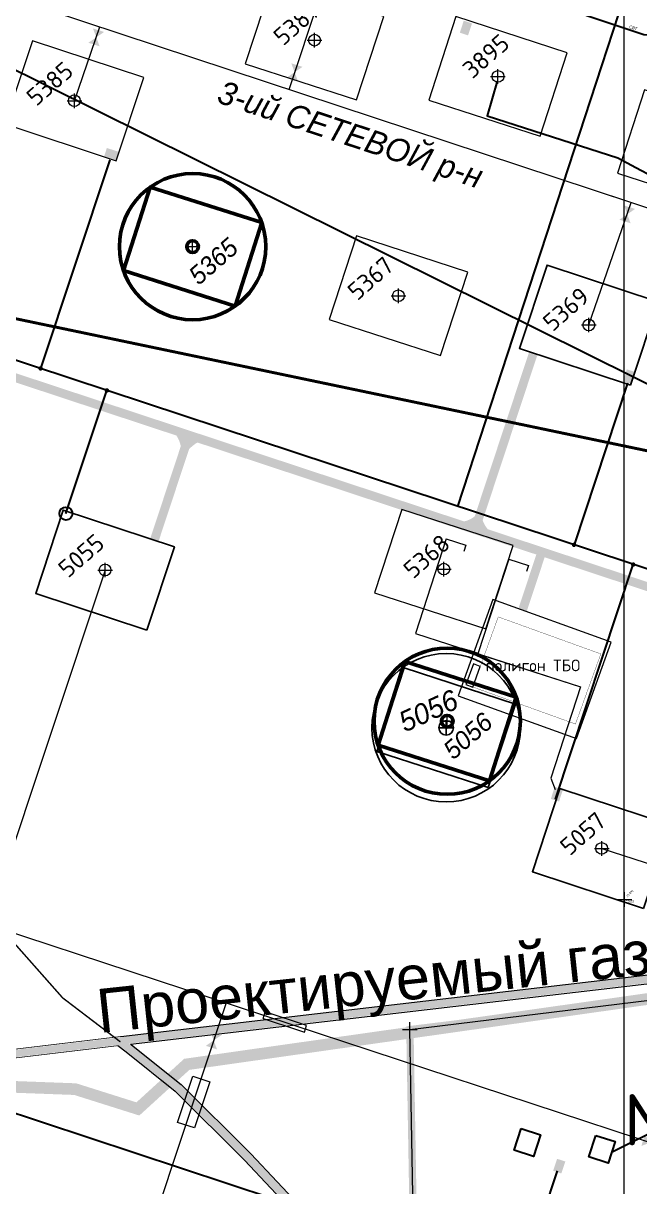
# Model space of a CAD drawing. Header units: millimetres. Extents: x 519 to 9564855, y -810 to 5021775.
# Drawn here: x 9534590 to 9535011, y 5000140 to 5000935 of the extents above; entities that cross this region are included whole.
import ezdxf
from ezdxf.enums import TextEntityAlignment as Align

# ---------------------------------------------------------------- set-up
doc = ezdxf.new("R2010")
doc.units = ezdxf.units.MM
doc.header["$LTSCALE"] = 2
doc.header["$MEASUREMENT"] = 0
doc.header["$PDMODE"] = 2
doc.header["$PDSIZE"] = 5
for name, pattern in [('92051501$0$GROUND1', [60, 50, -10]), ('DASHED2', [9.525, 6.35, -3.175]), ('Трубопровод подводный под дном', [9.5, 2.25, -1, 1, -1, 1, -1, 2.25])]:
    doc.linetypes.add(name, pattern=pattern)
for name, color, linetype in [('164 скв. на 2011 год (измененные)', 121, 'Continuous'), ('Existing roads', 41, 'Continuous'), ('GRID_PULKOVO', 7, 'Continuous'), ('OilColl&Flowlines', 3, 'Continuous'), ('ROAD_GROUND', 9, 'Continuous'), ('Stage 10 wells', 7, 'Continuous'), ('Stage 9.Frame&Text', 7, 'Continuous'), ('STATION', 7, 'Continuous'), ('STATION_ELEV', 7, 'Continuous'), ('STATION_ID', 7, 'Continuous'), ('Газопровод', 4, 'Continuous'), ('МГ-земельный участок', 7, 'Continuous'), ('Скважины  2018 года', 7, 'Continuous')]:
    doc.layers.add(name, color=color, linetype=linetype)
for name, color, linetype, lineweight in [('Водовод', 5, 'Трубопровод подводный под дном', 30), ('неф.коллектор', 94, 'g5_122_n', 30), ('Нефтепровод Fiberclass', 14, 'g5_122_n', 30), ('Скважины на 2022 год', 60, 'Continuous', 13), ('Скважины на 2023 год', 201, 'Continuous', 20), ('Скважины на 2024 год- Резерв', 202, 'Continuous', 25), ('Скважины на 2026', 222, 'Continuous', 50), ('Электро', 1, 'Continuous', 30), ('Электроснаб', 1, 'Continuous', 18), ('Электроснабжене', 1, 'Continuous', 18)]:
    doc.layers.add(name, color=color, linetype=linetype, lineweight=lineweight)
doc.layers.add('скв.2011', color=7, linetype='Continuous', true_color=0xb3ffff)
doc.styles.add('Arial', font='arial.ttf', dxfattribs={"height": 30})
doc.styles.add('Elect', font='isocpeur.ttf')
doc.styles.add('GeoApp', font='', dxfattribs={"height": 1})
doc.styles.add('Line_GUGK', font='')
doc.styles.get("Standard").update_dxf_attribs({"font": 'isocpeur.ttf', "width": 0.5})
doc.styles.get('GeoApp').set_extended_font_data('D431', italic=True)
doc.styles.get('Line_GUGK').set_extended_font_data('Bm431', italic=True)
doc.linetypes.add('g5_122_n', pattern='A,1,-1,1.5,-0.3,["Н",GeoApp,S=1,R=0,X=0,Y=-0.5],-1.5,1.5,-1,4,-1,4,-1,3', length=20.8)
doc.linetypes.add('g_122_n', pattern='A,2,-2,3,-0.6,["Н",Line_GUGK,S=2,R=0,X=0,Y=-1],-3,3,-2,8,-2,8,-2,6', length=41.6)

# ---------------------------------------------------------------- blocks, each defined once
blk = doc.blocks.new('92051501$0$WELLPAD')
at = {"flags": 128}
blk.add_lwpolyline([(40, -30), (-40, -30), (-40, 30), (40, 30)], close=True, dxfattribs=at)

msp = doc.modelspace()

# ---------------------------------------------------------------- hatches: boundary and pattern name
at = {"layer": 'Existing roads', "lineweight": 0}
h = msp.add_hatch(color=256, dxfattribs=at)
edge = h.paths.add_edge_path()
edge.add_line((9534702.17852, 5000643.23505), (9534697.43249, 5000644.8269))
edge.add_arc((9534677.02962, 5000642.09898), 20.58442, 367.61544673, 401.50735806)
edge.add_line((9534692.44469, 5000655.74061), (9534710.60436, 5000649.7319))
edge.add_arc((9534722.24231, 5000625.92629), 26.4981, 476.05282574, 499.21610865)
h = msp.add_hatch(color=256, dxfattribs=at)
h.paths.add_polyline_path([(9534901.27921, 5000599.04314), (9534902.86645, 5000598.44637, 0.155118741), (9534907.3991, 5000588.90936), (9534898.8435, 5000591.66251)])
h.paths.add_polyline_path([(9534899.75351, 5000599.61676), (9534901.27921, 5000599.04314), (9534898.8435, 5000591.66251), (9534890.04757, 5000594.49299, 0.161550784)])
at = {"layer": 'Электро', "ltscale": 25}
for points in [[(9534887.917, 5000928.95449), (9534893.52923, 5000927.0975), (9534896.23646, 5000935.27936), (9534890.62423, 5000937.13634)], [(9534951.72016, 5000150.49001), (9534957.33239, 5000148.63302), (9534960.03962, 5000156.81488), (9534954.42739, 5000158.67187)]]:
    msp.add_hatch(color=256, dxfattribs=at).paths.add_polyline_path(points)
at = {"layer": 'Электро', "ltscale": 7.5}
for points in [[(9534646.70397, 5000850.03887), (9534644.90821, 5000844.40674), (9534653.11906, 5000841.78877), (9534654.91483, 5000847.42089)], [(9535007.69766, 5000696.87125), (9535002.06554, 5000698.66701), (9534999.44757, 5000690.45616), (9535005.07969, 5000688.6604)], [(9534958.39379, 5000411.27243), (9534952.76167, 5000413.06819), (9534950.14369, 5000404.85734), (9534955.77582, 5000403.06158)]]:
    msp.add_hatch(color=256, dxfattribs=at).paths.add_polyline_path(points)
at = {"layer": 'Электроснаб', "lineweight": 0, "ltscale": 7.5}
for points in [[(9534646.70397, 5000850.03887), (9534644.90821, 5000844.40674), (9534653.11906, 5000841.78877), (9534654.91483, 5000847.42089)], [(9535007.69766, 5000696.87125), (9535002.06554, 5000698.66701), (9534999.44757, 5000690.45616), (9535005.07969, 5000688.6604)], [(9534958.39379, 5000411.27243), (9534952.76167, 5000413.06819), (9534950.14369, 5000404.85734), (9534955.77582, 5000403.06158)]]:
    msp.add_hatch(color=1, dxfattribs=at).paths.add_polyline_path(points)
at = {"layer": 'Электроснаб', "lineweight": 0, "ltscale": 25}
msp.add_hatch(color=1, dxfattribs=at).paths.add_polyline_path([(9534951.72016, 5000150.49001), (9534957.33239, 5000148.63302), (9534960.03962, 5000156.81488), (9534954.42739, 5000158.67187)])
at = {"layer": 'Электроснабжене', "lineweight": 0, "ltscale": 7.5}
for points in [[(9534646.70397, 5000850.03887), (9534644.90821, 5000844.40674), (9534653.11906, 5000841.78877), (9534654.91483, 5000847.42089)], [(9535007.69766, 5000696.87125), (9535002.06554, 5000698.66701), (9534999.44757, 5000690.45616), (9535005.07969, 5000688.6604)], [(9534958.39379, 5000411.27243), (9534952.76167, 5000413.06819), (9534950.14369, 5000404.85734), (9534955.77582, 5000403.06158)]]:
    msp.add_hatch(color=1, dxfattribs=at).paths.add_polyline_path(points)
at = {"layer": 'Электроснабжене', "lineweight": 0, "ltscale": 25}
msp.add_hatch(color=1, dxfattribs=at).paths.add_polyline_path([(9534951.72016, 5000150.49001), (9534957.33239, 5000148.63302), (9534960.03962, 5000156.81488), (9534954.42739, 5000158.67187)])

# ---------------------------------------------------------------- linework, layer by layer
at = {"layer": '164 скв. на 2011 год (измененные)', "color": 0, "linetype": 'ByBlock', "lineweight": 0, "ltscale": 80, "const_width": 5}
msp.add_lwpolyline([(9535220.53, 4999792.35), (9534857.34064, 5000044.69341), (9534853.82, 5000247.06), (9535350.71, 5000307.96), (9535536.36, 5000231.24), (9535358.65, 4999910.07), (9535220.53, 4999792.35)], dxfattribs=at)
at = {"layer": 'DEFPOINTS', "color": 1, "lineweight": 0, "ltscale": 80}
msp.add_point((9534624.5, 5000882.4), dxfattribs=at)
at = {"layer": 'Existing roads', "lineweight": 0, "const_width": 6}
for points in [[(9534078.89143, 5000860.14334), (9535393.11817, 5000425.28952)], [(9534930.79912, 5000533.96778), (9534944.00219, 5000573.89386)]]:
    msp.add_lwpolyline(points, dxfattribs=at)
at = {"layer": 'Existing roads', "lineweight": 0, "const_width": 6, "elevation": 0.00005}
for points in [[(9534938.01559, 5000709.19875), (9534898.25188, 5000589.03181)], [(9534678.97025, 5000581.28369), (9534702.90684, 5000653.66794)]]:
    msp.add_lwpolyline(points, dxfattribs=at)
at = {"layer": 'GRID_PULKOVO', "lineweight": 0}
msp.add_line((9535000, 5010000), (9535000, 4997493.94022), dxfattribs=at)
at = {"layer": 'OilColl&Flowlines', "lineweight": 0}
for p, q in [((9534037.5435, 5001132.93901), (9535451.40646, 5000665.11737)), ((9534981.88758, 5000820.44869), (9535451.35887, 5000665.10914)), ((9534976.1, 5000729), (9535005.06049, 5000812.80517)), ((9534645.5, 5000561.4), (9534564.94178, 5000319.04593)), ((9535479.44, 5000017.75), (9533943.87878, 5000523.47099)), ((9534984.9, 5000371), (9535090.49027, 5000336.7643)), ((9534728.18895, 5000265.26156), (9534657.06201, 5000050.29982))]:
    msp.add_line(p, q, dxfattribs=at)
at = {"layer": 'OilColl&Flowlines', "color": 3, "linetype": 'ByBlock', "lineweight": 0, "ltscale": 25}
for p, q in [((9534829, 5001064.7), (9534771.16125, 5000889.89819)), ((9534624.5, 5000882.4), (9534641.86802, 5000932.97897))]:
    msp.add_line(p, q, dxfattribs=at)
at = {"layer": 'OilColl&Flowlines', "color": 0, "linetype": 'ByBlock', "lineweight": 0, "ltscale": 25}
for p, q in [((9534753.49572, 5000254.5958), (9534754.98785, 5000259.10536)), ((9534783.23188, 5000249.75992), (9534754.98785, 5000259.10536)), ((9534753.49572, 5000254.5958), (9534776.99285, 5000246.82103)), ((9534781.73975, 5000245.25037), (9534783.23188, 5000249.75992)), ((9534776.99285, 5000246.82103), (9534781.73975, 5000245.25037)), ((9534694.98367, 5000183.60997), (9534705.42857, 5000215.17682)), ((9534705.42857, 5000215.17682), (9534717.05846, 5000211.3287)), ((9534717.05846, 5000211.3287), (9534706.61356, 5000179.76184)), ((9534706.61356, 5000179.76184), (9534694.98367, 5000183.60997))]:
    msp.add_line(p, q, dxfattribs=at)
at = {"layer": 'OilColl&Flowlines', "color": 3, "linetype": 'ByBlock', "lineweight": 0}
for points in [[(9534637.92419, 5000920.83877, 8, 0, 0), (9534639.48897, 5000925.78894, 0, 8, 0), (9534641.01816, 5000930.62654, 8, 8, 0)], [(9534773.47331, 5000896.96471, 8, 0, 0), (9534775.03809, 5000901.91488, 0, 8, 0), (9534776.56728, 5000906.75248, 8, 8, 0)]]:
    msp.add_lwpolyline(points, format="xyseb", dxfattribs=at)
at = {"layer": 'OilColl&Flowlines', "lineweight": 0}
for points in [[(9535000.82559, 5000799.78527, 8, 0, 0), (9535002.39037, 5000804.73544, 0, 8, 0), (9535003.91956, 5000809.57304, 8, 8, 0)], [(9534718.15857, 5000234.72639, 8, 0, 0), (9534719.72334, 5000239.67657, 0, 8, 0), (9534721.25253, 5000244.51416, 8, 8, 0)], [(9535023.00964, 5000168.19435, 8, 0, 0), (9535018.05946, 5000169.75913, 0, 8, 0), (9535013.22187, 5000171.28832, 8, 8, 0)]]:
    msp.add_lwpolyline(points, format="xyseb", dxfattribs=at)
at = {"layer": 'ROAD_GROUND', "lineweight": 0}
for points, const_width in [([(9533782.90491, 5001182.34861), (9533828.18019, 5001152.06514), (9533871.51336, 5001124.30795), (9533925.76735, 5001092.03532), (9533978.96082, 5001060.58005), (9534036.88695, 5001020.18287), (9534083.81101, 5000963.57126), (9534115.83259, 5000907.75936), (9534150.42279, 5000848.6761), (9534201.93525, 5000761.5242), (9534234.67312, 5000717.94004), (9534286.91721, 5000657.60453), (9534337.50122, 5000598.44019), (9534390.98076, 5000549.15905), (9534433.72191, 5000501), (9534483.09828, 5000440.50644), (9534515.4962, 5000397.47638), (9534550.83204, 5000343.07515), (9534616.49029, 5000268.76195), (9534655.97343, 5000238.65064)], 1), ([(9534655.97343, 5000238.65064), (9534661.81108, 5000234.19761), (9534695.43959, 5000207.29481), (9534742.88954, 5000159.94517), (9534796.97404, 5000102.46164), (9534834.70682, 5000065.92673), (9534884.63492, 5000019.08799), (9534929.20236, 4999987.78111), (9534965.32471, 4999960.56427), (9535010.64539, 4999927.44916), (9535062.20957, 4999887.19882), (9535100.06662, 4999856.95324), (9535130.58164, 4999830.03999), (9535183.65885, 4999786.461)], 5), ([(9534667.03724, 5000233.85856), (9534663.07711, 5000237.10152)], 0.5), ([(9534672.97311, 5000238.26044), (9534663.48313, 5000237.14906)], 0.5)]:
    msp.add_lwpolyline(points, dxfattribs=dict(at, const_width=const_width))
at = {"layer": 'ROAD_GROUND', "color": 8, "lineweight": 0}
for points, const_width in [([(9533572.39824, 5000631.28472), (9533801.937, 5000548.755), (9534520.337, 5000226.055), (9534656.09173, 5000242.33329)], 0.5), ([(9533571.38322, 5000628.46165), (9533800.81319, 5000545.97104), (9534519.86736, 5000222.9772), (9534653.29417, 5000238.97633), (9535372.81973, 5000323.24102)], 5), ([(9533570.3682, 5000625.63858), (9533799.68939, 5000543.18709), (9534519.39772, 5000219.89939), (9534653.64312, 5000235.99669), (9534654.25684, 5000236.06857)], 0.5), ([(9534656.57418, 5000239.36045), (9535372.8196, 5000323.2406), (9535203.59289, 4999771.91703)], 5), ([(9534661.0951, 5000234.74466), (9534661.78391, 5000234.21935), (9534695.43959, 5000207.29481), (9534742.88954, 5000159.94517), (9534796.97404, 5000102.46164), (9534834.72409, 5000065.91053), (9534884.63492, 5000019.08799), (9534929.20236, 4999987.78111), (9534965.3425, 4999960.55127), (9535010.64538, 4999927.44917), (9535062.22282, 4999887.18824), (9535100.06662, 4999856.95324), (9535130.58164, 4999830.03999), (9535201.64082, 4999771.68296)], 5)]:
    msp.add_lwpolyline(points, dxfattribs=dict(at, const_width=const_width))
at = {"layer": 'ROAD_GROUND', "lineweight": 0}
for points in [[(9534656.22523, 5000242.34009), (9535377.037, 5000326.755), (9535206.69775, 4999772.02274)], [(9534662.87442, 5000237.07778), (9535368.60219, 5000319.72619), (9535201.59442, 4999775.8433)], [(9534654.15419, 5000236.26519), (9534659.937, 5000231.855), (9534693.437, 5000205.055), (9534740.737, 5000157.855), (9534794.837, 5000100.355), (9534832.637, 5000063.755), (9534882.737, 5000016.755), (9534927.437, 4999985.355), (9534963.537, 4999958.155), (9535008.837, 4999925.055), (9535060.337, 4999884.855), (9535098.137, 4999854.655), (9535128.637, 4999827.755), (9535181.75516, 4999784.14239)], [(9534662.91433, 5000237.13011), (9534663.63082, 5000236.5837), (9534697.44217, 5000209.53461), (9534745.04208, 5000162.03534), (9534799.11109, 5000104.56828), (9534836.77664, 5000068.09846), (9534886.53285, 5000021.42098), (9534930.96772, 4999990.20722), (9534967.11241, 4999962.97355), (9535012.45378, 4999929.84332), (9535064.08214, 4999889.54264), (9535101.99623, 4999859.25148), (9535132.52628, 4999832.32498), (9535201.59919, 4999775.61274)]]:
    msp.add_lwpolyline(points, dxfattribs=at)
at = {"layer": 'Stage 10 wells', "color": 0, "linetype": 'ByBlock', "lineweight": 0}
msp.add_lwpolyline([(9534577.08202, 5000866.47759), (9534653.06255, 5000841.33701), (9534671.91798, 5000898.32241), (9534595.93745, 5000923.46299)], close=True, dxfattribs=at)
msp.add_circle((9534624.5, 5000882.4), 4, dxfattribs=at)
msp.add_point((9534624.5, 5000882.4), dxfattribs=at)
at = {"layer": 'Stage 9.Frame&Text', "color": 0, "linetype": 'ByBlock', "lineweight": 0}
for centre in [(9534976.1, 5000729), (9534645.5, 5000561.4), (9534984.9, 5000371)]:
    msp.add_circle(centre, 4, dxfattribs=at)
at = {"layer": 'Stage 9.Frame&Text', "color": 0, "linetype": 'ByBlock', "lineweight": 0, "ltscale": 80}
for p in [(9534976.1, 5000729), (9534984.9, 5000371)]:
    msp.add_point(p, dxfattribs=at)
at = {"layer": 'Stage 9.Frame&Text', "color": 0, "linetype": 'ByBlock', "lineweight": 0}
msp.add_point((9534645.5, 5000561.4), dxfattribs=at)
at = {"layer": 'STATION', "lineweight": 0}
msp.add_point((9535000.389, 5000336.015, -3.572), dxfattribs=at)
at = {"layer": 'Газопровод', "color": 132, "linetype": '92051501$0$GROUND1', "lineweight": 100, "const_width": 8}
msp.add_lwpolyline([(9533942.06971, 5000433.4003), (9534353.38475, 5000277.98862), (9534408.09908, 5000252.64238), (9534454.17528, 5000231.29773), (9534518.04707, 5000210.29014), (9534625.03869, 5000206.33895), (9534667.90867, 5000192.79749), (9534701.32703, 5000223.3009), (9535019.30777, 5000268.41216), (9535549.94724, 5000124.68543)], dxfattribs=at)
at = {"layer": 'МГ-земельный участок', "color": 0, "linetype": 'DASHED2', "lineweight": 25, "ltscale": 5, "const_width": 2}
msp.add_lwpolyline([(9522167.80801, 4999999.48247), (9521654, 5002362), (9522840, 5002532), (9525642, 5002155), (9528521, 5002235), (9531281, 5003464), (9533105, 5001043), (9546614, 4998215), (9544978, 4995525), (9543652, 4996420), (9539605, 4995735), (9529554.6705, 4998798.09585), (9529554.71722, 4998845.23995), (9529525.402, 4998845.269), (9529525.36994, 4998882.97318), (9529309.91997, 4998882.84552), (9526935, 5000017), (9526935, 4999132), (9522906, 5001105), (9522683.367, 5000265.06642), (9522496, 5000315)], close=True, dxfattribs=at)
at = {"layer": 'неф.коллектор', "color": 224, "linetype": 'g_122_n', "lineweight": 30}
msp.add_lwpolyline([(9534913.426, 5000895.838), (9534906.721, 5000872.021), (9534996.012, 5000843.32), (9535011.741, 5000834.9775), (9535027.47, 5000826.635), (9535042.545, 5000819.5105), (9535057.62, 5000812.386), (9535062.711, 5000810.28)], dxfattribs=at)
at = {"layer": 'Нефтепровод Fiberclass', "elevation": -24.9338}
msp.add_lwpolyline([(9534770.642, 5001006.3703), (9534797.8014, 5000997.8749), (9534826.8719, 5000989.3161), (9534871.2313, 5000975.3843), (9534872.1393, 5000975.0103), (9534924.7137, 5000957.3253), (9534934.6688, 5000954.3373), (9535013.7873, 5000927.6835), (9535017.96547, 5000927.1433)], dxfattribs=at)
at = {"layer": 'скв.2011', "color": 0, "linetype": 'ByBlock', "lineweight": 0, "ltscale": 80}
for p, q in [((9534853.82, 5000247.06), (9535350.71, 5000307.96)), ((9534857.34, 5000044.73), (9534853.82, 5000247.06))]:
    msp.add_line(p, q, dxfattribs=at)
at = {"layer": 'скв.2011', "color": 0, "linetype": 'ByBlock', "lineweight": 0, "ltscale": 80, "const_width": 0.1}
msp.add_lwpolyline([(9534853.82, 5000247.06), (9535350.71, 5000307.96), (9535536.36, 5000231.24), (9535358.65, 4999910.07), (9535220.53, 4999792.35), (9534857.34064, 5000044.69341), (9534853.82, 5000247.06)], dxfattribs=at)
at = {"layer": 'скв.2011', "color": 0, "linetype": 'ByBlock', "lineweight": 0, "ltscale": 80}
msp.add_point((9534853.82, 5000247.06), dxfattribs=at)
at = {"layer": 'Скважины  2018 года', "color": 35, "linetype": 'ByBlock', "lineweight": 0, "ltscale": 2}
msp.add_lwpolyline([(9534886.77387, 5000475.44464), (9534967.65757, 5000446.22432), (9534991.44155, 5000512.05989), (9534910.55785, 5000541.28021)], close=True, dxfattribs=at)
at = {"layer": 'Скважины  2018 года', "linetype": 'ByBlock', "lineweight": 0, "ltscale": 2, "const_width": 0.2}
msp.add_lwpolyline([(9534966.95344, 5000456.04789), (9534896.8461, 5000481.37511), (9534914.17442, 5000529.34102), (9534984.28177, 5000504.01381), (9534966.95344, 5000456.04789)], dxfattribs=at)
at = {"layer": 'Скважины на 2022 год', "color": 0, "lineweight": 0}
for points in [[(9534995.68723, 5000832.82898), (9535071.77175, 5000808.10762), (9535090.31277, 5000865.17102), (9535014.22825, 5000889.89238)], [(9534829.68723, 5000545.82898), (9534905.77175, 5000521.10762), (9534924.31277, 5000578.17102), (9534848.22825, 5000602.89238)]]:
    msp.add_lwpolyline(points, close=True, dxfattribs=at)
at = {"layer": 'Скважины на 2022 год', "color": 0, "lineweight": 0, "ltscale": 50}
msp.add_lwpolyline([(9534892.14356, 5000483.07396), (9534896.8461, 5000481.37511), (9534901.94266, 5000495.48273), (9534897.24012, 5000497.18158)], close=True, dxfattribs=at)
at = {"layer": 'Скважины на 2022 год', "color": 0, "lineweight": 0}
msp.add_circle((9534877, 5000562), 4, dxfattribs=at)
at = {"layer": 'Скважины на 2022 год', "color": 0, "linetype": 'ByBlock', "lineweight": 0}
msp.add_point((9534914, 5000899), dxfattribs=at)
at = {"layer": 'Скважины на 2022 год', "color": 0, "lineweight": 0}
msp.add_point((9534877, 5000562), dxfattribs=at)
at = {"layer": 'Скважины на 2022 год', "color": 0, "lineweight": 0, "ltscale": 50}
msp.add_point((9534877, 5000562), dxfattribs=at)
at = {"layer": 'Скважины на 2023 год', "color": 0, "linetype": 'ByBlock', "lineweight": 0}
for points in [[(9534741.30241, 5000907.64789), (9534817.38693, 5000882.92653), (9534835.92795, 5000939.98992), (9534759.84343, 5000964.71128)], [(9534866.70241, 5000882.84789), (9534942.78693, 5000858.12653), (9534961.32795, 5000915.18992), (9534885.24343, 5000939.91128)], [(9534798.70241, 5000732.84789), (9534874.78693, 5000708.12653), (9534893.32795, 5000765.18992), (9534817.24343, 5000789.91128)]]:
    msp.add_lwpolyline(points, close=True, dxfattribs=at)
for centre in [(9534788.6, 5000923.8), (9534914, 5000899), (9534846, 5000749)]:
    msp.add_circle(centre, 4, dxfattribs=at)
for p in [(9534788.6, 5000923.8), (9534846, 5000749)]:
    msp.add_point(p, dxfattribs=at)
at = {"layer": 'Скважины на 2024 год- Резерв'}
msp.add_lwpolyline([(9534831.28723, 5000437.32898), (9534907.37175, 5000412.60762), (9534925.91277, 5000469.67102), (9534849.82825, 5000494.39238)], close=True, dxfattribs=at)
for radius in [50.73408, 5]:
    msp.add_circle((9534878.6, 5000453.5), radius, dxfattribs=at)
msp.add_point((9534878.6, 5000453.5), dxfattribs=at)
at = {"layer": 'Скважины на 2026', "linetype": 'ByBlock', "ltscale": 50}
for points in [[(9534658.07913, 5000766.16257), (9534734.30178, 5000741.87044), (9534752.52087, 5000799.03743), (9534676.29822, 5000823.32956)], [(9534832.07913, 5000441.56257), (9534908.30178, 5000417.27044), (9534926.52087, 5000474.43743), (9534850.29822, 5000498.72956)]]:
    msp.add_lwpolyline(points, close=True, dxfattribs=at)
for centre in [(9534705.3, 5000782.6), (9534879.3, 5000458)]:
    msp.add_circle(centre, 50, dxfattribs=at)
at = {"layer": 'Скважины на 2026', "linetype": 'ByBlock'}
for centre in [(9534705.3, 5000782.6), (9534879.3, 5000458)]:
    msp.add_circle(centre, 4, dxfattribs=at)
at = {"layer": 'Скважины на 2026', "linetype": 'ByBlock', "lineweight": 0}
for p in [(9534705.3, 5000782.6), (9534879.3, 5000458)]:
    msp.add_point(p, dxfattribs=at)
at = {"layer": 'Электро', "ltscale": 0.09}
msp.add_line((9534648.65645, 5000842.02298), (9534601.41145, 5000699.23789), dxfattribs=at)
at = {"layer": 'Электро', "ltscale": 25}
for p, q in [((9535460.75279, 5000414.89696), (9534316.76545, 5000793.42224)), ((9535002.60136, 5000689.107, 0), (9534965.96857, 5000578.6127)), ((9534618.7305, 5000600.01433, 0), (9534646.70659, 5000684.2507)), ((9534953.40785, 5000404.73277), (9535006.47141, 5000565.10286, 0)), ((9534893.04205, 4999964.89137, 0), (9534954.7156, 5000150.53833, 0))]:
    msp.add_line(p, q, dxfattribs=at)
at = {"layer": 'Электро'}
msp.add_line((9533973.06624, 5000392.15028, 0), (9535328.30968, 4999943.72478, 0), dxfattribs=at)
at = {"layer": 'Электро', "ltscale": 50}
msp.add_line((9535258.83414, 5000296.69948), (9534991.68308, 5000163.02629), dxfattribs=at)
at = {"layer": 'Электро'}
for points, elevation in [([(9530840.12613, 5001685.10724), (9530867.95929, 5001675.80813), (9531072.27425, 5002322.12467), (9532648.0566, 5001801.54263), (9532666.21636, 5001856.77245), (9535175.35053, 5000609.58884)], 0.00005), ([(9534886.53806, 5000604.89452), (9534984.892, 5000906.2043), (9534996.6137, 5000941.7106)], -23.8715)]:
    msp.add_lwpolyline(points, dxfattribs=dict(at, elevation=elevation))
at = {"layer": 'Электро', "ltscale": 25, "const_width": 1.5}
for points in [[(9534600.70119, 5000699.47882, 1), (9534602.12777, 5000699.01529, 1)], [(9534645.99329, 5000684.48246, 1), (9534647.41988, 5000684.01894, 1)], [(9534965.25528, 5000578.84446, 1), (9534966.68186, 5000578.38093, 1)]]:
    msp.add_lwpolyline(points, format="xyb", close=True, dxfattribs=at)
at = {"layer": 'Электро', "ltscale": 25, "const_width": 1.5, "elevation": 0}
msp.add_lwpolyline([(9535005.75811, 5000565.33462, 1), (9535007.1847, 5000564.8711, 1)], format="xyb", close=True, dxfattribs=at)
at = {"layer": 'Электро', "ltscale": 50}
for points in [[(9534929.80464, 5000179.39758), (9534943.07313, 5000175.08638), (9534938.27247, 5000160.31146), (9534925.00397, 5000164.62265)], [(9534980.81492, 5000174.72494), (9534994.08341, 5000170.41375), (9534989.28275, 5000155.63883), (9534976.01426, 5000159.95002)]]:
    msp.add_lwpolyline(points, close=True, dxfattribs=at)
at = {"layer": 'Электро', "ltscale": 25}
msp.add_circle((9534618.7305, 5000600.01433, 0), 4.48341, dxfattribs=at)
at = {"layer": 'Электроснаб', "color": 1, "lineweight": 0, "ltscale": 25}
for p, q in [((9535460.75279, 5000414.89696), (9534316.76545, 5000793.42224)), ((9535002.60136, 5000689.107, 0), (9534965.96857, 5000578.6127)), ((9534618.7305, 5000600.01433, 0), (9534646.70659, 5000684.2507)), ((9534953.40785, 5000404.73277), (9535006.47141, 5000565.10286, 0)), ((9534893.04205, 4999964.89137, 0), (9534954.7156, 5000150.53833, 0))]:
    msp.add_line(p, q, dxfattribs=at)
at = {"layer": 'Электроснаб', "color": 1, "lineweight": 0}
for p, q in [((9534878.60097, 5000582.79498), (9534857.57181, 5000518.07389)), ((9534878.60097, 5000582.79498), (9534892.02424, 5000578.4335)), ((9534892.02424, 5000578.4335), (9534890.64199, 5000574.17936)), ((9534857.57181, 5000518.07389), (9534970.37959, 5000481.42041)), ((9534970.37959, 5000481.42041), (9534950.09958, 5000419.00495)), ((9534950.09958, 5000419.00495), (9534953.02806, 5000411.18568))]:
    msp.add_line(p, q, dxfattribs=at)
at = {"layer": 'Электроснаб', "color": 1, "linetype": 'ByBlock', "lineweight": 0}
msp.add_line((9533973.06624, 5000392.15028, 0), (9535328.30968, 4999943.72478, 0), dxfattribs=at)
at = {"layer": 'Электроснаб', "color": 1, "linetype": 'ByBlock', "lineweight": 0, "ltscale": 50}
msp.add_line((9535258.83414, 5000296.69948), (9534991.68308, 5000163.02629), dxfattribs=at)
at = {"layer": 'Электроснаб', "color": 1, "lineweight": 0, "ltscale": 25, "const_width": 1.5}
for points in [[(9534645.99329, 5000684.48246, 1), (9534647.41988, 5000684.01894, 1)], [(9534965.25528, 5000578.84446, 1), (9534966.68186, 5000578.38093, 1)]]:
    msp.add_lwpolyline(points, format="xyb", close=True, dxfattribs=at)
at = {"layer": 'Электроснаб', "color": 1, "lineweight": 0, "ltscale": 25, "const_width": 1.5, "elevation": 0}
msp.add_lwpolyline([(9535005.75811, 5000565.33462, 1), (9535007.1847, 5000564.8711, 1)], format="xyb", close=True, dxfattribs=at)
at = {"layer": 'Электроснаб', "color": 1, "linetype": 'ByBlock', "lineweight": 0, "ltscale": 50}
for points in [[(9534929.80464, 5000179.39758), (9534943.07313, 5000175.08638), (9534938.27247, 5000160.31146), (9534925.00397, 5000164.62265)], [(9534980.81492, 5000174.72494), (9534994.08341, 5000170.41375), (9534989.28275, 5000155.63883), (9534976.01426, 5000159.95002)]]:
    msp.add_lwpolyline(points, close=True, dxfattribs=at)
at = {"layer": 'Электроснаб', "color": 1, "lineweight": 0, "ltscale": 25}
msp.add_circle((9534618.7305, 5000600.01433, 0), 4.48341, dxfattribs=at)
at = {"layer": 'Электроснабжене', "color": 1, "lineweight": 0, "ltscale": 25}
for p, q in [((9535460.75279, 5000414.89696), (9534316.76545, 5000793.42224)), ((9535002.60136, 5000689.107, 0), (9534965.96857, 5000578.6127)), ((9534618.7305, 5000600.01433, 0), (9534646.70659, 5000684.2507)), ((9534953.40785, 5000404.73277), (9535006.47141, 5000565.10286, 0)), ((9534893.04205, 4999964.89137, 0), (9534954.7156, 5000150.53833, 0))]:
    msp.add_line(p, q, dxfattribs=at)
at = {"layer": 'Электроснабжене', "color": 1, "lineweight": 0}
for p, q in [((9534921.37107, 5000568.89813), (9534900.34191, 5000504.17704)), ((9534921.37107, 5000568.89813), (9534934.79434, 5000564.53665)), ((9534934.79434, 5000564.53665), (9534933.41209, 5000560.28251)), ((9534900.34191, 5000504.17704), (9534970.37959, 5000481.42041)), ((9534970.37959, 5000481.42041), (9534950.09958, 5000419.00495)), ((9534950.09958, 5000419.00495), (9534953.02806, 5000411.18568))]:
    msp.add_line(p, q, dxfattribs=at)
at = {"layer": 'Электроснабжене', "color": 1, "linetype": 'ByBlock', "lineweight": 0}
msp.add_line((9533973.06624, 5000392.15028, 0), (9535328.30968, 4999943.72478, 0), dxfattribs=at)
at = {"layer": 'Электроснабжене', "color": 1, "linetype": 'ByBlock', "lineweight": 0, "ltscale": 50}
msp.add_line((9535258.83414, 5000296.69948), (9534991.68308, 5000163.02629), dxfattribs=at)
at = {"layer": 'Электроснабжене', "color": 1, "lineweight": 0, "ltscale": 25, "const_width": 1.5}
for points in [[(9534645.99329, 5000684.48246, 1), (9534647.41988, 5000684.01894, 1)], [(9534965.25528, 5000578.84446, 1), (9534966.68186, 5000578.38093, 1)]]:
    msp.add_lwpolyline(points, format="xyb", close=True, dxfattribs=at)
at = {"layer": 'Электроснабжене', "color": 1, "lineweight": 0, "ltscale": 25, "const_width": 1.5, "elevation": 0}
msp.add_lwpolyline([(9535005.75811, 5000565.33462, 1), (9535007.1847, 5000564.8711, 1)], format="xyb", close=True, dxfattribs=at)
at = {"layer": 'Электроснабжене', "color": 1, "linetype": 'ByBlock', "lineweight": 0, "ltscale": 50}
for points in [[(9534929.80464, 5000179.39758), (9534943.07313, 5000175.08638), (9534938.27247, 5000160.31146), (9534925.00397, 5000164.62265)], [(9534980.81492, 5000174.72494), (9534994.08341, 5000170.41375), (9534989.28275, 5000155.63883), (9534976.01426, 5000159.95002)]]:
    msp.add_lwpolyline(points, close=True, dxfattribs=at)
at = {"layer": 'Электроснабжене', "color": 1, "lineweight": 0, "ltscale": 25}
msp.add_circle((9534618.7305, 5000600.01433, 0), 4.48341, dxfattribs=at)

# ---------------------------------------------------------------- block references
at = {"layer": 'Stage 9.Frame&Text', "color": 0, "linetype": 'ByBlock', "lineweight": 0, "xscale": 1.000397499139614, "yscale": 1.000397499139614, "zscale": 1.000397499139614, "rotation": 341.6915560444714}
for p in [(9534976.11016, 5000728.90831, 0.00005), (9534645.51016, 5000561.30831, 0.00005), (9534984.91016, 5000370.90831, 0.00005)]:
    msp.add_blockref('92051501$0$WELLPAD', p, dxfattribs=at)

# ---------------------------------------------------------------- texts
at = {"color": 0, "linetype": 'ByBlock', "lineweight": 0, "ltscale": 5, "style": 'Elect'}
msp.add_text('полигон ТБО', height=8, dxfattribs=at).set_placement((9534905.57461, 5000492.13278))
at = {"layer": 'Stage 10 wells', "color": 0, "linetype": 'ByBlock', "lineweight": 0, "style": 'Elect'}
msp.add_text('5385', height=12, rotation=41, dxfattribs=at).set_placement((9534598.45842, 5000878.07639))
at = {"layer": 'Stage 9.Frame&Text', "color": 0, "linetype": 'ByBlock', "lineweight": 0, "style": 'Elect'}
for s, p in [('5369', (9534951.34714, 5000723.92255)), ('5055', (9534620.13438, 5000555.38015)), ('5057', (9534963.09728, 5000365.4084))]:
    msp.add_text(s, height=12, rotation=41, dxfattribs=at).set_placement(p)
at = {"layer": 'STATION_ELEV', "lineweight": 0}
msp.add_text('  -23.032', height=1.5, rotation=44.99999996, dxfattribs=at).set_placement((9535000.06621, 5000335.12731, -3.572))
at = {"layer": 'STATION_ID', "lineweight": 0}
msp.add_text('  T5057', height=1.5, dxfattribs=at).set_placement((9534998.97604, 5000333.75524, -3.572))
at = {"layer": 'Водовод', "color": 132, "style": 'Arial'}
msp.add_text('Проектируемый газопровод', height=30, rotation=6.131064, dxfattribs=at).set_placement((9534641.56784, 5000244.67222))
at = {"layer": 'Нефтепровод Fiberclass', "linetype": 'ByBlock', "lineweight": 0, "style": 'GeoApp'}
msp.add_text('СВТ', height=2, rotation=341.38227614, dxfattribs=at).set_placement((9535006.40478, 5000932.281, -24.9338), align=Align.MIDDLE_CENTER)
at = {"layer": 'скв.2011', "color": 0, "linetype": 'ByBlock', "lineweight": 0, "ltscale": 80}
msp.add_text('Металлолом', height=35, dxfattribs=at).set_placement((9535000, 5000167.92412))
at = {"layer": 'Скважины на 2022 год', "color": 0, "lineweight": 0}
msp.add_text('5368', height=12, rotation=41, dxfattribs=at).set_placement((9534858.40727, 5000552.12739), align=Align.BOTTOM_LEFT)
at = {"layer": 'Скважины на 2023 год', "color": 0, "linetype": 'ByBlock', "lineweight": 0, "style": 'Elect'}
for s, p in [('5387', (9534767.21319, 5000919.44286)), ('3895', (9534896.47485, 5000896.85088)), ('5367', (9534817.89403, 5000745.15753))]:
    msp.add_text(s, height=12, rotation=41, dxfattribs=at).set_placement(p)
at = {"layer": 'Скважины на 2024 год- Резерв', "style": 'Line_GUGK'}
msp.add_text('5056', height=14, rotation=24.53604757, dxfattribs=at).set_placement((9534852.1044, 5000446.34893, 0), align=Align.BOTTOM_LEFT)
at = {"layer": 'Скважины на 2026', "linetype": 'ByBlock', "style": 'Line_GUGK'}
for s, p in [('5365', (9534709.45466, 5000755.65423)), ('5056', (9534883.45466, 5000431.05423))]:
    msp.add_text(s, height=12.5, rotation=41, dxfattribs=at).set_placement(p)
at = {"layer": 'Электро', "ltscale": 25, "style": 'GeoApp'}
msp.add_text('3-ий СЕТЕВОЙ р-н', height=16, rotation=341.69155603, dxfattribs=at).set_placement((9534813.22032, 5000859.42848), align=Align.MIDDLE_CENTER)

doc.saveas('drawing.dxf')
